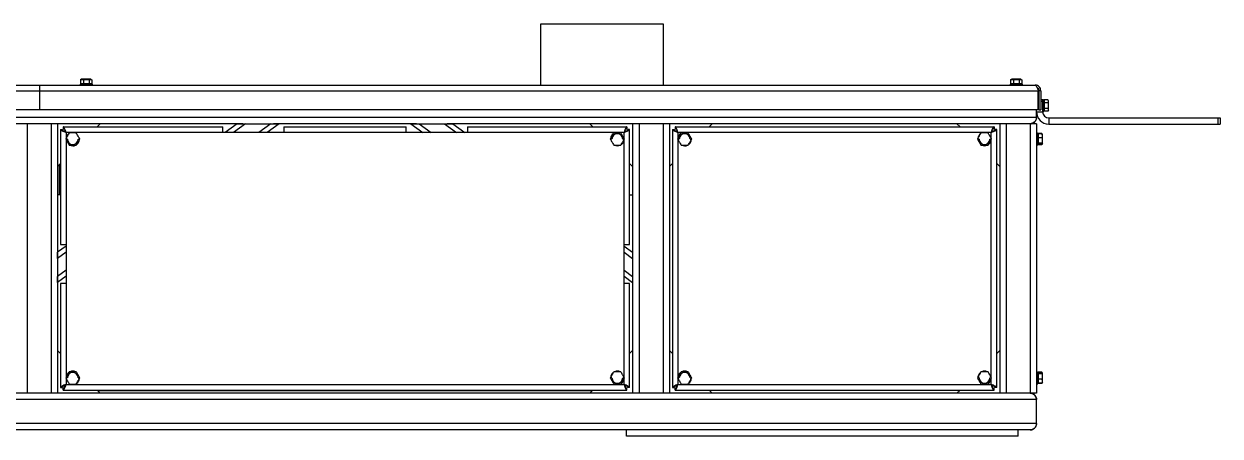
# Paper-space layout '_Inferiore' of a CAD drawing. Header units: millimetres. Extents: x -903 to 1083, y -216 to 136.
# Drawn here: x 106 to 1083, y -201 to 136 of the extents above; entities that cross this region are included whole.
import ezdxf

# ---------------------------------------------------------------- set-up
doc = ezdxf.new("R2010")
doc.units = ezdxf.units.MM

psp = doc.layouts.new('_Inferiore')

# ---------------------------------------------------------------- linework, layer by layer
at = {"color": 7, "linetype": 'Continuous', "lineweight": 25}
for p, q in [((528.24, 85.75), (528.24, 135.75)), ((528.24, 135.75), (628.24, 135.75)), ((628.24, 135.75), (628.24, 85.75)), ((152.98, 90.55), (152.12, 90.05)), ((152.12, 90.05), (152.12, 87.05)), ((160.49, 90.55), (152.98, 90.55)), ((154.43, 90.05), (154.43, 87.05)), ((159.05, 90.05), (159.05, 87.05)), ((160.49, 90.55), (161.36, 90.05)), ((161.36, 90.05), (161.36, 87.05)), ((912.98, 90.55), (912.12, 90.05)), ((912.12, 90.05), (912.12, 87.05)), ((920.49, 90.55), (912.98, 90.55)), ((914.43, 90.05), (914.43, 87.05)), ((919.05, 90.05), (919.05, 87.05)), ((920.49, 90.55), (921.36, 90.05)), ((921.36, 90.05), (921.36, 87.05)), ((-899.06, 81.25), (934.53, 81.25)), ((-896.76, 85.75), (932.24, 85.75)), ((118.74, 65.75), (118.74, 85.75)), ((151.74, 86.55), (151.74, 85.75)), ((161.74, 86.55), (151.74, 86.55)), ((152.12, 87.05), (161.36, 87.05)), ((153.74, 86.55), (153.74, 87.05)), ((159.74, 86.55), (159.74, 87.05)), ((160.92, 85.75), (160.92, 86.55)), ((161.74, 85.75), (161.74, 86.55)), ((911.74, 86.55), (911.74, 85.75)), ((921.74, 86.55), (911.74, 86.55)), ((912.12, 87.05), (921.36, 87.05)), ((913.74, 86.55), (913.74, 87.05)), ((919.74, 86.55), (919.74, 87.05)), ((920.92, 85.75), (920.92, 86.55)), ((921.74, 85.75), (921.74, 86.55)), ((934.53, 65.75), (934.53, 81.25)), ((936.74, 81.25), (935.24, 81.25)), ((935.24, 81.25), (935.24, 65.75)), ((936.74, 81.25), (936.74, 65.75)), ((934.53, 74.05), (935.24, 74.05)), ((935.24, 72.55), (934.53, 72.55)), ((936.74, 74.05), (939.04, 74.05)), ((938.24, 72.55), (936.74, 72.55)), ((938.24, 74.05), (938.24, 64.05)), ((939.04, 64.05), (939.04, 74.05)), ((939.04, 72.05), (939.54, 72.05)), ((939.54, 73.67), (939.54, 64.44)), ((942.54, 73.67), (939.54, 73.67)), ((942.54, 71.36), (939.54, 71.36)), ((943.04, 72.81), (942.54, 73.67)), ((943.04, 65.3), (943.04, 72.81)), ((934.53, 65.75), (-899.06, 65.75)), ((933.24, 59.45), (-896.76, 59.45)), ((933.24, 59.45), (933.24, 65.75)), ((933.24, 64.05), (939.04, 64.05)), ((935.24, 65.75), (936.74, 65.75)), ((939.04, 66.05), (939.54, 66.05)), ((942.54, 66.75), (939.54, 66.75)), ((942.54, 64.44), (939.54, 64.44)), ((943.04, 65.3), (942.54, 64.44)), ((943.24, 59.05), (1083.24, 59.05)), ((943.24, 59.05), (943.24, 54.05)), ((1081.74, 54.05), (1081.74, 59.05)), ((1083.24, 59.05), (1083.24, 54.05)), ((284.79, 54.25), (-548.32, 54.25)), ((108.44, 54.25), (108.44, -165.75)), ((128.04, 54.25), (128.04, -165.75)), ((133.24, 54.25), (133.24, -165.75)), ((135.74, 49.55), (135.74, -44.25)), ((135.74, 49.55), (137.24, 49.55)), ((137.94, 51.75), (268.24, 51.75)), ((137.94, 51.75), (137.94, 50.25)), ((165.74, 51.75), (168.24, 54.25)), ((268.24, 47.25), (268.24, 51.75)), ((280.06, 54.25), (270.27, 47.25)), ((286.94, 54.25), (277.15, 47.25)), ((286.94, 54.25), (307.57, 54.25)), ((307.57, 54.25), (297.78, 47.25)), ((314.45, 54.25), (304.66, 47.25)), ((426.75, 54.25), (309.72, 54.25)), ((318.24, 51.75), (418.24, 51.75)), ((318.24, 51.75), (318.24, 47.25)), ((418.24, 47.25), (418.24, 51.75)), ((422.02, 54.25), (431.81, 47.25)), ((428.9, 54.25), (449.53, 54.25)), ((428.9, 54.25), (438.69, 47.25)), ((449.53, 54.25), (459.32, 47.25)), ((933.24, 54.25), (451.68, 54.25)), ((456.41, 54.25), (466.2, 47.25)), ((468.24, 51.75), (598.53, 51.75)), ((468.24, 51.75), (468.24, 47.25)), ((568.24, 54.25), (570.74, 51.75)), ((598.53, 51.75), (598.53, 50.25)), ((600.74, 49.55), (599.24, 49.55)), ((600.74, -44.25), (600.74, 49.55)), ((603.24, 54.25), (603.24, -165.75)), ((608.44, 54.25), (608.44, -165.75)), ((628.04, 54.25), (628.04, -165.75)), ((633.24, 54.25), (633.24, -165.75)), ((635.74, 49.55), (635.74, -161.04)), ((635.74, 49.55), (637.24, 49.55)), ((637.94, 51.75), (898.53, 51.75)), ((637.94, 51.75), (637.94, 50.25)), ((665.74, 51.75), (668.24, 54.25)), ((868.24, 54.25), (870.74, 51.75)), ((898.53, 51.75), (898.53, 50.25)), ((900.74, 49.55), (899.24, 49.55)), ((900.74, -161.04), (900.74, 49.55)), ((903.24, 54.25), (903.24, -165.75)), ((908.44, 54.25), (908.44, -165.75)), ((928.04, 54.25), (928.04, -165.75)), ((933.24, 54.25), (933.24, -165.75)), ((943.24, 54.05), (1083.24, 54.05)), ((141.35, 41.75), (139.96, 41.75)), ((596.24, 47.25), (140.24, 47.25)), ((140.24, 47.25), (140.24, 42.23)), ((140.24, 41.28), (140.24, -152.77)), ((150.12, 41.75), (151.51, 41.75)), ((586.35, 41.75), (584.96, 41.75)), ((595.12, 41.75), (596.51, 41.75)), ((596.24, 42.23), (596.24, 47.25)), ((596.24, -152.77), (596.24, 41.28)), ((641.35, 41.75), (639.96, 41.75)), ((896.24, 47.25), (640.24, 47.25)), ((640.24, 47.25), (640.24, 42.23)), ((640.24, 41.28), (640.24, -152.77)), ((650.12, 41.75), (651.51, 41.75)), ((886.35, 41.75), (884.96, 41.75)), ((895.12, 41.75), (896.51, 41.75)), ((896.24, 42.23), (896.24, 47.25)), ((896.24, -152.77), (896.24, 41.28)), ((933.24, 46.75), (934.04, 46.75)), ((934.04, 36.75), (934.04, 46.75)), ((934.54, 44.75), (934.04, 44.75)), ((934.04, 44.6), (934.54, 44.6)), ((934.54, 46.37), (934.54, 37.14)), ((937.54, 46.37), (934.54, 46.37)), ((937.54, 46.13), (934.54, 46.13)), ((937.54, 42.67), (934.54, 42.67)), ((938.04, 45.51), (937.54, 46.37)), ((937.54, 46.37), (937.57, 46.26)), ((938.04, 45.31), (937.54, 46.13)), ((937.77, 45.84), (937.54, 46.13)), ((938.04, 38), (938.04, 45.51)), ((933.24, 36.75), (934.04, 36.75)), ((934.04, 38.75), (934.54, 38.75)), ((937.54, 38.29), (934.54, 38.29)), ((937.54, 37.38), (934.54, 37.38)), ((937.54, 37.14), (934.54, 37.14)), ((938.04, 38), (937.54, 37.14)), ((937.74, 37.79), (937.54, 37.14)), ((133.24, 19.25), (135.74, 21.75)), ((134.74, 20.75), (134.74, -3.75)), ((600.74, 21.75), (603.24, 19.25)), ((633.24, 19.25), (635.74, 21.75)), ((900.74, 21.75), (903.24, 19.25)), ((135.74, -3.75), (133.24, -3.75)), ((600.74, -3.75), (603.24, -3.75)), ((140.24, -45.72), (133.24, -50.73)), ((135.74, -44.25), (140.24, -44.25)), ((596.24, -44.25), (600.74, -44.25)), ((596.24, -45.72), (603.24, -50.73)), ((140.24, -50.64), (133.24, -55.64)), ((596.24, -50.64), (603.24, -55.64)), ((140.24, -65.39), (133.24, -70.4)), ((596.24, -65.39), (603.24, -70.4)), ((140.24, -70.31), (133.24, -75.31)), ((135.74, -76.25), (135.74, -161.04)), ((140.24, -76.25), (135.74, -76.25)), ((596.24, -70.31), (603.24, -75.31)), ((600.74, -76.25), (596.24, -76.25)), ((600.74, -161.04), (600.74, -76.25)), ((135.74, -133.25), (133.24, -130.75)), ((603.24, -130.75), (600.74, -133.25)), ((635.74, -133.25), (633.24, -130.75)), ((903.24, -130.75), (900.74, -133.25)), ((141.35, -153.25), (139.96, -153.25)), ((140.24, -153.72), (140.24, -158.75)), ((150.12, -153.25), (151.51, -153.25)), ((586.35, -153.25), (584.96, -153.25)), ((595.12, -153.25), (596.51, -153.25)), ((596.24, -158.75), (596.24, -153.72)), ((641.35, -153.25), (639.96, -153.25)), ((640.24, -153.72), (640.24, -158.75)), ((650.12, -153.25), (651.51, -153.25)), ((886.35, -153.25), (884.96, -153.25)), ((895.12, -153.25), (896.51, -153.25)), ((896.24, -158.75), (896.24, -153.72)), ((933.24, -148.25), (934.04, -148.25)), ((934.04, -158.25), (934.04, -148.25)), ((934.04, -150.25), (934.54, -150.25)), ((934.04, -156.13), (934.54, -156.13)), ((934.04, -156.25), (934.54, -156.25)), ((934.54, -148.63), (934.54, -157.86)), ((937.54, -148.63), (934.54, -148.63)), ((937.54, -148.81), (934.54, -148.81)), ((937.54, -149.91), (934.54, -149.91)), ((937.54, -154.34), (934.54, -154.34)), ((938.04, -149.49), (937.54, -148.63)), ((937.54, -148.63), (937.71, -149.18)), ((938.04, -157), (938.04, -149.49)), ((933.24, -165.75), (2.03, -165.75)), ((135.74, -161.04), (137.24, -161.04)), ((137.94, -163.25), (137.94, -161.75)), ((137.94, -163.25), (598.53, -163.25)), ((140.24, -158.75), (596.24, -158.75)), ((168.24, -165.75), (165.74, -163.25)), ((570.24, -163.75), (166.24, -163.75)), ((172.84, -163.75), (172.84, -163.25)), ((183.24, -163.25), (183.24, -163.75)), ((203.24, -163.25), (203.24, -163.75)), ((570.74, -163.25), (568.24, -165.75)), ((598.53, -163.25), (598.53, -161.75)), ((600.74, -161.04), (599.24, -161.04)), ((635.74, -161.04), (637.24, -161.04)), ((637.94, -163.25), (637.94, -161.75)), ((637.94, -163.25), (898.53, -163.25)), ((640.24, -158.75), (896.24, -158.75)), ((668.24, -165.75), (665.74, -163.25)), ((870.74, -163.25), (868.24, -165.75)), ((898.53, -163.25), (898.53, -161.75)), ((900.74, -161.04), (899.24, -161.04)), ((933.24, -158.25), (934.04, -158.25)), ((937.54, -157.68), (934.54, -157.68)), ((937.54, -157.86), (934.54, -157.86)), ((938.04, -156.85), (937.54, -157.68)), ((937.54, -157.68), (937.74, -157.36)), ((937.58, -157.71), (937.54, -157.86)), ((937.81, -157.4), (938.04, -157)), ((933.24, -170.95), (-896.76, -170.95)), ((933.24, -190.55), (933.24, -170.95)), ((933.24, -190.55), (-896.76, -190.55)), ((928.04, -195.75), (-891.56, -195.75)), ((598.24, -200.75), (598.24, -195.75)), ((918.24, -200.75), (598.24, -200.75)), ((918.24, -200.75), (918.24, -195.75))]:
    psp.add_line(p, q, dxfattribs=at)
for centre, radius, start, end in [((943.24, 64.05), 10, 180, 270), ((943.24, 64.05), 5, 180, 270), ((145.74, 41.75), 5.5, 127.49368, 172.18022), ((145.74, 41.75), 4.39, 180, 0), ((145.74, 41.75), 5.5, 65.51535, 113.66395), ((145.74, 41.75), 5.5, 307.49368, 352.18022), ((590.74, 41.75), 5.5, 127.49368, 172.18022), ((590.74, 41.75), 4.39, 0, 180), ((590.74, 41.75), 5.5, 65.38002, 114.61998), ((590.74, 41.75), 5.5, 307.49368, 352.18022), ((645.74, 41.75), 5.5, 127.49368, 172.18022), ((645.74, 41.75), 4.39, 0, 180), ((645.74, 41.75), 5.5, 65.51535, 113.66395), ((645.74, 41.75), 5.5, 307.49368, 352.18022), ((890.74, 41.75), 5.5, 127.49368, 172.18022), ((890.74, 41.75), 4.39, 180, 0), ((890.74, 41.75), 5.5, 65.38002, 114.61998), ((890.74, 41.75), 5.5, 307.49368, 352.18022), ((145.74, 41.75), 5.5, 245.51535, 293.66395), ((590.74, 41.75), 5.5, 245.38002, 294.61998), ((645.74, 41.75), 5.5, 245.51535, 293.66395), ((890.74, 41.75), 5.5, 245.38002, 294.61998), ((145.74, -153.25), 5.5, 127.49368, 172.18022), ((145.74, -153.25), 4.39, 0, 180), ((145.74, -153.25), 5.5, 65.51535, 113.66395), ((145.74, -153.25), 5.5, 307.49368, 352.18022), ((590.74, -153.25), 5.5, 127.49368, 172.18022), ((590.74, -153.25), 4.39, 180, 0), ((590.74, -153.25), 5.5, 65.51535, 113.66395), ((590.74, -153.25), 5.5, 307.49368, 352.18022), ((645.74, -153.25), 5.5, 127.49368, 172.18022), ((645.74, -153.25), 4.39, 0, 180), ((645.74, -153.25), 5.5, 65.51535, 113.66395), ((645.74, -153.25), 5.5, 307.49368, 352.18022), ((890.74, -153.25), 5.5, 127.49368, 172.18022), ((890.74, -153.25), 4.39, 180, 0), ((890.74, -153.25), 5.5, 65.51535, 113.66395), ((890.74, -153.25), 5.5, 307.49368, 352.18022), ((145.74, -153.25), 5.5, 245.51535, 293.66395), ((590.74, -153.25), 5.5, 245.51535, 293.66395), ((645.74, -153.25), 5.5, 245.51535, 293.66395), ((890.74, -153.25), 5.5, 245.51535, 293.66395)]:
    psp.add_arc(centre, radius, start, end, dxfattribs=at)
for points, knots in [([(152.12, 90.05), (152.5, 90.23), (153.27, 90.59), (154.04, 90.23), (154.43, 90.05)], [0, 0, 0, 0, 0.499067, 1, 1, 1, 1]), ([(154.43, 90.05), (155.2, 90.23), (156.74, 90.59), (158.28, 90.23), (159.05, 90.05)], [0, 0, 0, 0, 0.499858, 1, 1, 1, 1]), ([(159.05, 90.05), (159.43, 90.23), (160.2, 90.59), (160.97, 90.23), (161.36, 90.05)], [0, 0, 0, 0, 0.499067, 1, 1, 1, 1]), ([(912.12, 90.05), (912.5, 90.23), (913.27, 90.59), (914.04, 90.23), (914.43, 90.05)], [0, 0, 0, 0, 0.499067, 1, 1, 1, 1]), ([(914.43, 90.05), (915.2, 90.23), (916.74, 90.59), (918.28, 90.23), (919.05, 90.05)], [0, 0, 0, 0, 0.499858, 1, 1, 1, 1]), ([(919.05, 90.05), (919.43, 90.23), (920.2, 90.59), (920.97, 90.23), (921.36, 90.05)], [0, 0, 0, 0, 0.499067, 1, 1, 1, 1]), ([(935.24, 81.25), (935.19, 81.65), (935.1, 82.43), (934.47, 83.38), (933.87, 83.73), (933.6, 83.88)], [0, 0, 0, 0, 0.359996, 0.719991, 1, 1, 1, 1]), ([(942.54, 73.67), (942.72, 73.29), (943.07, 72.52), (942.72, 71.75), (942.54, 71.36)], [0, 0, 0, 0, 0.499067, 1, 1, 1, 1]), ([(942.54, 71.36), (942.72, 70.59), (943.07, 69.06), (942.72, 67.52), (942.54, 66.75)], [0, 0, 0, 0, 0.499858, 1, 1, 1, 1]), ([(928.04, 54.25), (928.51, 54.29), (929.49, 54.37), (930.87, 55.01), (931.99, 55.97), (932.74, 57.13), (933.16, 58.28), (933.21, 59.08), (933.24, 59.45)], [0, 0, 0, 0, 0.204354, 0.415712, 0.616815, 0.759332, 0.886228, 1, 1, 1, 1]), ([(933.24, 59.45), (933.2, 58.97), (933.11, 57.92), (932.4, 56.49), (931.26, 55.26), (929.75, 54.41), (928.6, 54.31), (928.04, 54.25)], [0, 0, 0, 0, 0.146754, 0.316126, 0.510248, 0.757793, 1, 1, 1, 1]), ([(942.54, 66.75), (942.72, 66.36), (943.07, 65.59), (942.72, 64.82), (942.54, 64.44)], [0, 0, 0, 0, 0.499067, 1, 1, 1, 1]), ([(280.06, 54.25), (280.09, 54.25), (280.14, 54.25), (280.54, 54.25), (281.19, 54.25), (282.45, 54.25), (284.41, 54.25), (286.09, 54.25), (286.94, 54.25)], [0, 0, 0, 0, 0.085005, 0.180816, 0.291502, 0.418244, 0.70617, 1, 1, 1, 1]), ([(307.57, 54.25), (308.42, 54.25), (310.11, 54.25), (312.07, 54.25), (313.32, 54.25), (313.97, 54.25), (314.38, 54.25), (314.43, 54.25), (314.45, 54.25)], [0, 0, 0, 0, 0.29383, 0.581756, 0.708498, 0.819184, 0.914995, 1, 1, 1, 1]), ([(422.02, 54.25), (422.05, 54.25), (422.1, 54.25), (422.5, 54.25), (423.15, 54.25), (424.41, 54.25), (426.37, 54.25), (428.05, 54.25), (428.9, 54.25)], [0, 0, 0, 0, 0.085005, 0.180816, 0.291502, 0.418244, 0.70617, 1, 1, 1, 1]), ([(449.53, 54.25), (450.38, 54.25), (452.07, 54.25), (454.02, 54.25), (455.28, 54.25), (455.93, 54.25), (456.34, 54.25), (456.39, 54.25), (456.41, 54.25)], [0, 0, 0, 0, 0.29383, 0.581756, 0.708498, 0.819184, 0.914995, 1, 1, 1, 1]), ([(142.85, 46.75), (142.37, 45.92), (141.41, 44.26), (140.45, 42.59), (139.96, 41.75)], [0, 0, 0, 0, 0.499067, 1, 1, 1, 1]), ([(139.96, 41.75), (140.44, 40.92), (141.41, 39.26), (142.37, 37.59), (142.85, 36.75)], [0, 0, 0, 0, 0.499067, 1, 1, 1, 1]), ([(148.62, 46.75), (147.66, 46.75), (145.74, 46.75), (143.81, 46.75), (142.85, 46.75)], [0, 0, 0, 0, 0.500137, 1, 1, 1, 1]), ([(151.51, 41.75), (151.03, 42.59), (150.07, 44.25), (149.11, 45.92), (148.62, 46.75)], [0, 0, 0, 0, 0.499067, 1, 1, 1, 1]), ([(148.62, 36.75), (149.1, 37.59), (150.07, 39.25), (151.03, 40.92), (151.51, 41.75)], [0, 0, 0, 0, 0.499067, 1, 1, 1, 1]), ([(587.85, 46.75), (587.37, 45.92), (586.41, 44.26), (585.45, 42.59), (584.96, 41.75)], [0, 0, 0, 0, 0.499067, 1, 1, 1, 1]), ([(584.96, 41.75), (585.44, 40.92), (586.41, 39.26), (587.37, 37.59), (587.85, 36.75)], [0, 0, 0, 0, 0.499067, 1, 1, 1, 1]), ([(593.62, 46.75), (592.66, 46.75), (590.74, 46.75), (588.81, 46.75), (587.85, 46.75)], [0, 0, 0, 0, 0.500137, 1, 1, 1, 1]), ([(596.51, 41.75), (596.03, 42.59), (595.07, 44.25), (594.11, 45.92), (593.62, 46.75)], [0, 0, 0, 0, 0.499067, 1, 1, 1, 1]), ([(593.62, 36.75), (594.1, 37.59), (595.07, 39.25), (596.03, 40.92), (596.51, 41.75)], [0, 0, 0, 0, 0.499067, 1, 1, 1, 1]), ([(642.85, 46.75), (642.37, 45.92), (641.41, 44.26), (640.45, 42.59), (639.96, 41.75)], [0, 0, 0, 0, 0.4990672, 1, 1, 1, 1]), ([(639.96, 41.75), (640.44, 40.92), (641.41, 39.26), (642.37, 37.59), (642.85, 36.75)], [0, 0, 0, 0, 0.499067, 1, 1, 1, 1]), ([(648.62, 46.75), (647.66, 46.75), (645.74, 46.75), (643.81, 46.75), (642.85, 46.75)], [0, 0, 0, 0, 0.500137, 1, 1, 1, 1]), ([(651.51, 41.75), (651.03, 42.59), (650.07, 44.25), (649.11, 45.92), (648.62, 46.75)], [0, 0, 0, 0, 0.4990672, 1, 1, 1, 1]), ([(648.62, 36.75), (649.1, 37.59), (650.07, 39.25), (651.03, 40.92), (651.51, 41.75)], [0, 0, 0, 0, 0.499067, 1, 1, 1, 1]), ([(887.85, 46.75), (887.37, 45.92), (886.41, 44.26), (885.45, 42.59), (884.96, 41.75)], [0, 0, 0, 0, 0.4990672, 1, 1, 1, 1]), ([(884.96, 41.75), (885.44, 40.92), (886.41, 39.26), (887.37, 37.59), (887.85, 36.75)], [0, 0, 0, 0, 0.499067, 1, 1, 1, 1]), ([(893.62, 46.75), (892.66, 46.75), (890.74, 46.75), (888.81, 46.75), (887.85, 46.75)], [0, 0, 0, 0, 0.500137, 1, 1, 1, 1]), ([(896.51, 41.75), (896.03, 42.59), (895.07, 44.25), (894.11, 45.92), (893.62, 46.75)], [0, 0, 0, 0, 0.4990672, 1, 1, 1, 1]), ([(893.62, 36.75), (894.1, 37.59), (895.07, 39.25), (896.03, 40.92), (896.51, 41.75)], [0, 0, 0, 0, 0.499067, 1, 1, 1, 1]), ([(937.54, 46.13), (937.72, 45.56), (938.07, 44.4), (937.72, 43.25), (937.54, 42.67)], [0, 0, 0, 0, 0.499067, 1, 1, 1, 1]), ([(937.54, 42.67), (937.72, 41.94), (938.07, 40.48), (937.72, 39.02), (937.54, 38.29)], [0, 0, 0, 0, 0.500142, 1, 1, 1, 1]), ([(142.85, 36.75), (143.81, 36.75), (145.74, 36.75), (147.66, 36.75), (148.62, 36.75)], [0, 0, 0, 0, 0.499863, 1, 1, 1, 1]), ([(587.85, 36.75), (588.81, 36.75), (590.74, 36.75), (592.66, 36.75), (593.62, 36.75)], [0, 0, 0, 0, 0.499863, 1, 1, 1, 1]), ([(642.85, 36.75), (643.81, 36.75), (645.74, 36.75), (647.66, 36.75), (648.62, 36.75)], [0, 0, 0, 0, 0.499863, 1, 1, 1, 1]), ([(887.85, 36.75), (888.81, 36.75), (890.74, 36.75), (892.66, 36.75), (893.62, 36.75)], [0, 0, 0, 0, 0.499863, 1, 1, 1, 1]), ([(937.54, 38.29), (937.72, 38.14), (938.07, 37.84), (937.72, 37.53), (937.54, 37.38)], [0, 0, 0, 0, 0.499067, 1, 1, 1, 1]), ([(133.24, -55.64), (133.24, -54.95), (133.24, -53.56), (133.24, -51.91), (133.24, -50.9), (133.24, -50.78), (133.24, -50.73)], [0, 0, 0, 0, 0.294936, 0.595376, 0.810635, 1, 1, 1, 1]), ([(603.24, -50.73), (603.24, -50.76), (603.24, -50.85), (603.24, -51.5), (603.24, -52.57), (603.24, -54.01), (603.24, -55.11), (603.24, -55.64)], [0, 0, 0, 0, 0.158956, 0.336544, 0.531225, 0.770397, 1, 1, 1, 1]), ([(133.24, -75.31), (133.24, -75.28), (133.24, -75.2), (133.24, -74.54), (133.24, -73.47), (133.24, -72.03), (133.24, -70.93), (133.24, -70.4)], [0, 0, 0, 0, 0.158956, 0.336544, 0.531225, 0.770397, 1, 1, 1, 1]), ([(603.24, -70.4), (603.24, -71.09), (603.24, -72.48), (603.24, -74.13), (603.24, -75.14), (603.24, -75.26), (603.24, -75.31)], [0, 0, 0, 0, 0.294936, 0.595376, 0.810635, 1, 1, 1, 1]), ([(142.85, -148.25), (142.37, -149.08), (141.41, -150.74), (140.45, -152.41), (139.96, -153.25)], [0, 0, 0, 0, 0.499067, 1, 1, 1, 1]), ([(139.96, -153.25), (140.44, -154.08), (141.41, -155.74), (142.37, -157.41), (142.85, -158.25)], [0, 0, 0, 0, 0.499067, 1, 1, 1, 1]), ([(148.62, -148.25), (147.66, -148.25), (145.74, -148.25), (143.81, -148.25), (142.85, -148.25)], [0, 0, 0, 0, 0.500137, 1, 1, 1, 1]), ([(151.51, -153.25), (151.03, -152.41), (150.07, -150.75), (149.11, -149.08), (148.62, -148.25)], [0, 0, 0, 0, 0.499067, 1, 1, 1, 1]), ([(148.62, -158.25), (149.1, -157.41), (150.07, -155.75), (151.03, -154.08), (151.51, -153.25)], [0, 0, 0, 0, 0.499067, 1, 1, 1, 1]), ([(587.85, -148.25), (587.37, -149.08), (586.41, -150.74), (585.45, -152.41), (584.96, -153.25)], [0, 0, 0, 0, 0.499067, 1, 1, 1, 1]), ([(584.96, -153.25), (585.44, -154.08), (586.41, -155.74), (587.37, -157.41), (587.85, -158.25)], [0, 0, 0, 0, 0.499067, 1, 1, 1, 1]), ([(593.62, -148.25), (592.66, -148.25), (590.74, -148.25), (588.81, -148.25), (587.85, -148.25)], [0, 0, 0, 0, 0.500137, 1, 1, 1, 1]), ([(596.51, -153.25), (596.03, -152.41), (595.07, -150.75), (594.11, -149.08), (593.62, -148.25)], [0, 0, 0, 0, 0.499067, 1, 1, 1, 1]), ([(593.62, -158.25), (594.1, -157.41), (595.07, -155.75), (596.03, -154.08), (596.51, -153.25)], [0, 0, 0, 0, 0.499067, 1, 1, 1, 1]), ([(642.85, -148.25), (642.37, -149.08), (641.41, -150.74), (640.45, -152.41), (639.96, -153.25)], [0, 0, 0, 0, 0.499067, 1, 1, 1, 1]), ([(639.96, -153.25), (640.44, -154.08), (641.41, -155.74), (642.37, -157.41), (642.85, -158.25)], [0, 0, 0, 0, 0.499067, 1, 1, 1, 1]), ([(648.62, -148.25), (647.66, -148.25), (645.74, -148.25), (643.81, -148.25), (642.85, -148.25)], [0, 0, 0, 0, 0.500137, 1, 1, 1, 1]), ([(651.51, -153.25), (651.03, -152.41), (650.07, -150.75), (649.11, -149.08), (648.62, -148.25)], [0, 0, 0, 0, 0.499067, 1, 1, 1, 1]), ([(648.62, -158.25), (649.1, -157.41), (650.07, -155.75), (651.03, -154.08), (651.51, -153.25)], [0, 0, 0, 0, 0.499067, 1, 1, 1, 1]), ([(887.85, -148.25), (887.37, -149.08), (886.41, -150.74), (885.45, -152.41), (884.96, -153.25)], [0, 0, 0, 0, 0.499067, 1, 1, 1, 1]), ([(884.96, -153.25), (885.44, -154.08), (886.41, -155.74), (887.37, -157.41), (887.85, -158.25)], [0, 0, 0, 0, 0.499067, 1, 1, 1, 1]), ([(893.62, -148.25), (892.66, -148.25), (890.74, -148.25), (888.81, -148.25), (887.85, -148.25)], [0, 0, 0, 0, 0.500137, 1, 1, 1, 1]), ([(896.51, -153.25), (896.03, -152.41), (895.07, -150.75), (894.11, -149.08), (893.62, -148.25)], [0, 0, 0, 0, 0.499067, 1, 1, 1, 1]), ([(893.62, -158.25), (894.1, -157.41), (895.07, -155.75), (896.03, -154.08), (896.51, -153.25)], [0, 0, 0, 0, 0.499067, 1, 1, 1, 1]), ([(937.54, -148.81), (937.72, -148.99), (938.07, -149.36), (937.72, -149.73), (937.54, -149.91)], [0, 0, 0, 0, 0.499067, 1, 1, 1, 1]), ([(937.54, -149.91), (937.72, -150.65), (938.07, -152.13), (937.72, -153.6), (937.54, -154.34)], [0, 0, 0, 0, 0.499858, 1, 1, 1, 1]), ([(937.54, -154.34), (937.72, -154.9), (938.07, -156.01), (937.72, -157.12), (937.54, -157.68)], [0, 0, 0, 0, 0.499067, 1, 1, 1, 1]), ([(142.85, -158.25), (143.81, -158.25), (145.74, -158.25), (147.66, -158.25), (148.62, -158.25)], [0, 0, 0, 0, 0.499863, 1, 1, 1, 1]), ([(587.85, -158.25), (588.81, -158.25), (590.74, -158.25), (592.66, -158.25), (593.62, -158.25)], [0, 0, 0, 0, 0.499863, 1, 1, 1, 1]), ([(642.85, -158.25), (643.81, -158.25), (645.74, -158.25), (647.66, -158.25), (648.62, -158.25)], [0, 0, 0, 0, 0.499863, 1, 1, 1, 1]), ([(887.85, -158.25), (888.81, -158.25), (890.74, -158.25), (892.66, -158.25), (893.62, -158.25)], [0, 0, 0, 0, 0.499863, 1, 1, 1, 1]), ([(933.24, -170.95), (933.2, -170.46), (933.11, -169.41), (932.4, -167.98), (931.26, -166.75), (929.75, -165.9), (928.6, -165.8), (928.04, -165.75)], [0, 0, 0, 0, 0.146754, 0.316126, 0.510248, 0.757793, 1, 1, 1, 1]), ([(928.04, -165.75), (928.51, -165.78), (929.49, -165.86), (930.87, -166.5), (931.99, -167.46), (932.74, -168.62), (933.16, -169.77), (933.21, -170.57), (933.24, -170.95)], [0, 0, 0, 0, 0.204354, 0.415712, 0.616815, 0.759332, 0.886228, 1, 1, 1, 1]), ([(928.04, -195.75), (928.51, -195.71), (929.49, -195.63), (930.87, -194.99), (931.99, -194.03), (932.74, -192.87), (933.16, -191.72), (933.21, -190.92), (933.24, -190.55)], [0, 0, 0, 0, 0.2043541, 0.4157119, 0.616815, 0.7593317, 0.8862285, 1, 1, 1, 1]), ([(933.24, -190.55), (933.2, -191.03), (933.11, -192.08), (932.4, -193.51), (931.26, -194.74), (929.75, -195.59), (928.6, -195.69), (928.04, -195.75)], [0, 0, 0, 0, 0.146754, 0.316126, 0.510248, 0.757793, 1, 1, 1, 1])]:
    psp.add_open_spline(points, degree=3, knots=knots, dxfattribs=at)
for points in [[(932.24, 85.75), (932.43, 85.69), (932.81, 85.55), (933.38, 84.51), (933.96, 83.02), (934.34, 81.84), (934.53, 81.25)], [(936.74, 81.25), (936.67, 81.84), (936.53, 83.02), (935.49, 84.51), (934.01, 85.55), (932.83, 85.69), (932.24, 85.75)], [(135.74, 49.55), (135.8, 49.36), (135.94, 48.97), (136.98, 48.4), (138.47, 47.83), (139.65, 47.45), (140.24, 47.25)], [(137.24, 49.55), (137.28, 49.36), (137.37, 48.97), (138.07, 48.4), (139.06, 47.83), (139.84, 47.45), (140.24, 47.25)], [(140.24, 47.25), (140.05, 47.84), (139.66, 49.02), (139.09, 50.51), (138.52, 51.55), (138.14, 51.69), (137.94, 51.75)], [(140.24, 47.25), (140.05, 47.65), (139.66, 48.43), (139.09, 49.43), (138.52, 50.12), (138.14, 50.21), (137.94, 50.25)], [(598.53, 51.75), (598.34, 51.69), (597.96, 51.55), (597.38, 50.51), (596.81, 49.02), (596.43, 47.84), (596.24, 47.25)], [(598.53, 50.25), (598.34, 50.21), (597.96, 50.12), (597.38, 49.43), (596.81, 48.43), (596.43, 47.65), (596.24, 47.25)], [(596.24, 47.25), (596.83, 47.45), (598.01, 47.83), (599.49, 48.4), (600.53, 48.97), (600.67, 49.36), (600.74, 49.55)], [(596.24, 47.25), (596.63, 47.45), (597.42, 47.83), (598.41, 48.4), (599.1, 48.97), (599.19, 49.36), (599.24, 49.55)], [(635.74, 49.55), (635.8, 49.36), (635.94, 48.97), (636.98, 48.4), (638.47, 47.83), (639.65, 47.45), (640.24, 47.25)], [(637.24, 49.55), (637.28, 49.36), (637.37, 48.97), (638.07, 48.4), (639.06, 47.83), (639.84, 47.45), (640.24, 47.25)], [(640.24, 47.25), (640.05, 47.84), (639.66, 49.02), (639.09, 50.51), (638.52, 51.55), (638.14, 51.69), (637.94, 51.75)], [(640.24, 47.25), (640.05, 47.65), (639.66, 48.43), (639.09, 49.43), (638.52, 50.12), (638.14, 50.21), (637.94, 50.25)], [(898.53, 51.75), (898.34, 51.69), (897.96, 51.55), (897.38, 50.51), (896.81, 49.02), (896.43, 47.84), (896.24, 47.25)], [(898.53, 50.25), (898.34, 50.21), (897.96, 50.12), (897.38, 49.43), (896.81, 48.43), (896.43, 47.65), (896.24, 47.25)], [(896.24, 47.25), (896.83, 47.45), (898.01, 47.83), (899.49, 48.4), (900.53, 48.97), (900.67, 49.36), (900.74, 49.55)], [(896.24, 47.25), (896.63, 47.45), (897.42, 47.83), (898.41, 48.4), (899.1, 48.97), (899.19, 49.36), (899.24, 49.55)], [(140.24, -158.75), (139.65, -158.94), (138.47, -159.32), (136.98, -159.89), (135.94, -160.46), (135.8, -160.85), (135.74, -161.04)], [(140.24, -158.75), (139.84, -158.94), (139.06, -159.32), (138.07, -159.89), (137.37, -160.46), (137.28, -160.85), (137.24, -161.04)], [(137.94, -163.25), (138.14, -163.18), (138.52, -163.04), (139.09, -162), (139.66, -160.51), (140.05, -159.33), (140.24, -158.75)], [(137.94, -161.75), (138.14, -161.7), (138.52, -161.61), (139.09, -160.92), (139.66, -159.92), (140.05, -159.14), (140.24, -158.75)], [(596.24, -158.75), (596.43, -159.33), (596.81, -160.51), (597.38, -162), (597.96, -163.04), (598.34, -163.18), (598.53, -163.25)], [(596.24, -158.75), (596.43, -159.14), (596.81, -159.92), (597.38, -160.92), (597.96, -161.61), (598.34, -161.7), (598.53, -161.75)], [(600.74, -161.04), (600.67, -160.85), (600.53, -160.46), (599.49, -159.89), (598.01, -159.32), (596.83, -158.94), (596.24, -158.75)], [(599.24, -161.04), (599.19, -160.85), (599.1, -160.46), (598.41, -159.89), (597.42, -159.32), (596.63, -158.94), (596.24, -158.75)], [(640.24, -158.75), (639.65, -158.94), (638.47, -159.32), (636.98, -159.89), (635.94, -160.46), (635.8, -160.85), (635.74, -161.04)], [(640.24, -158.75), (639.84, -158.94), (639.06, -159.32), (638.07, -159.89), (637.37, -160.46), (637.28, -160.85), (637.24, -161.04)], [(637.94, -163.25), (638.14, -163.18), (638.52, -163.04), (639.09, -162), (639.66, -160.51), (640.05, -159.33), (640.24, -158.75)], [(637.94, -161.75), (638.14, -161.7), (638.52, -161.61), (639.09, -160.92), (639.66, -159.92), (640.05, -159.14), (640.24, -158.75)], [(896.24, -158.75), (896.43, -159.33), (896.81, -160.51), (897.38, -162), (897.96, -163.04), (898.34, -163.18), (898.53, -163.25)], [(896.24, -158.75), (896.43, -159.14), (896.81, -159.92), (897.38, -160.92), (897.96, -161.61), (898.34, -161.7), (898.53, -161.75)], [(900.74, -161.04), (900.67, -160.85), (900.53, -160.46), (899.49, -159.89), (898.01, -159.32), (896.83, -158.94), (896.24, -158.75)], [(899.24, -161.04), (899.19, -160.85), (899.1, -160.46), (898.41, -159.89), (897.42, -159.32), (896.63, -158.94), (896.24, -158.75)]]:
    psp.add_open_spline(points, degree=3, dxfattribs=at)

doc.saveas('drawing.dxf')
